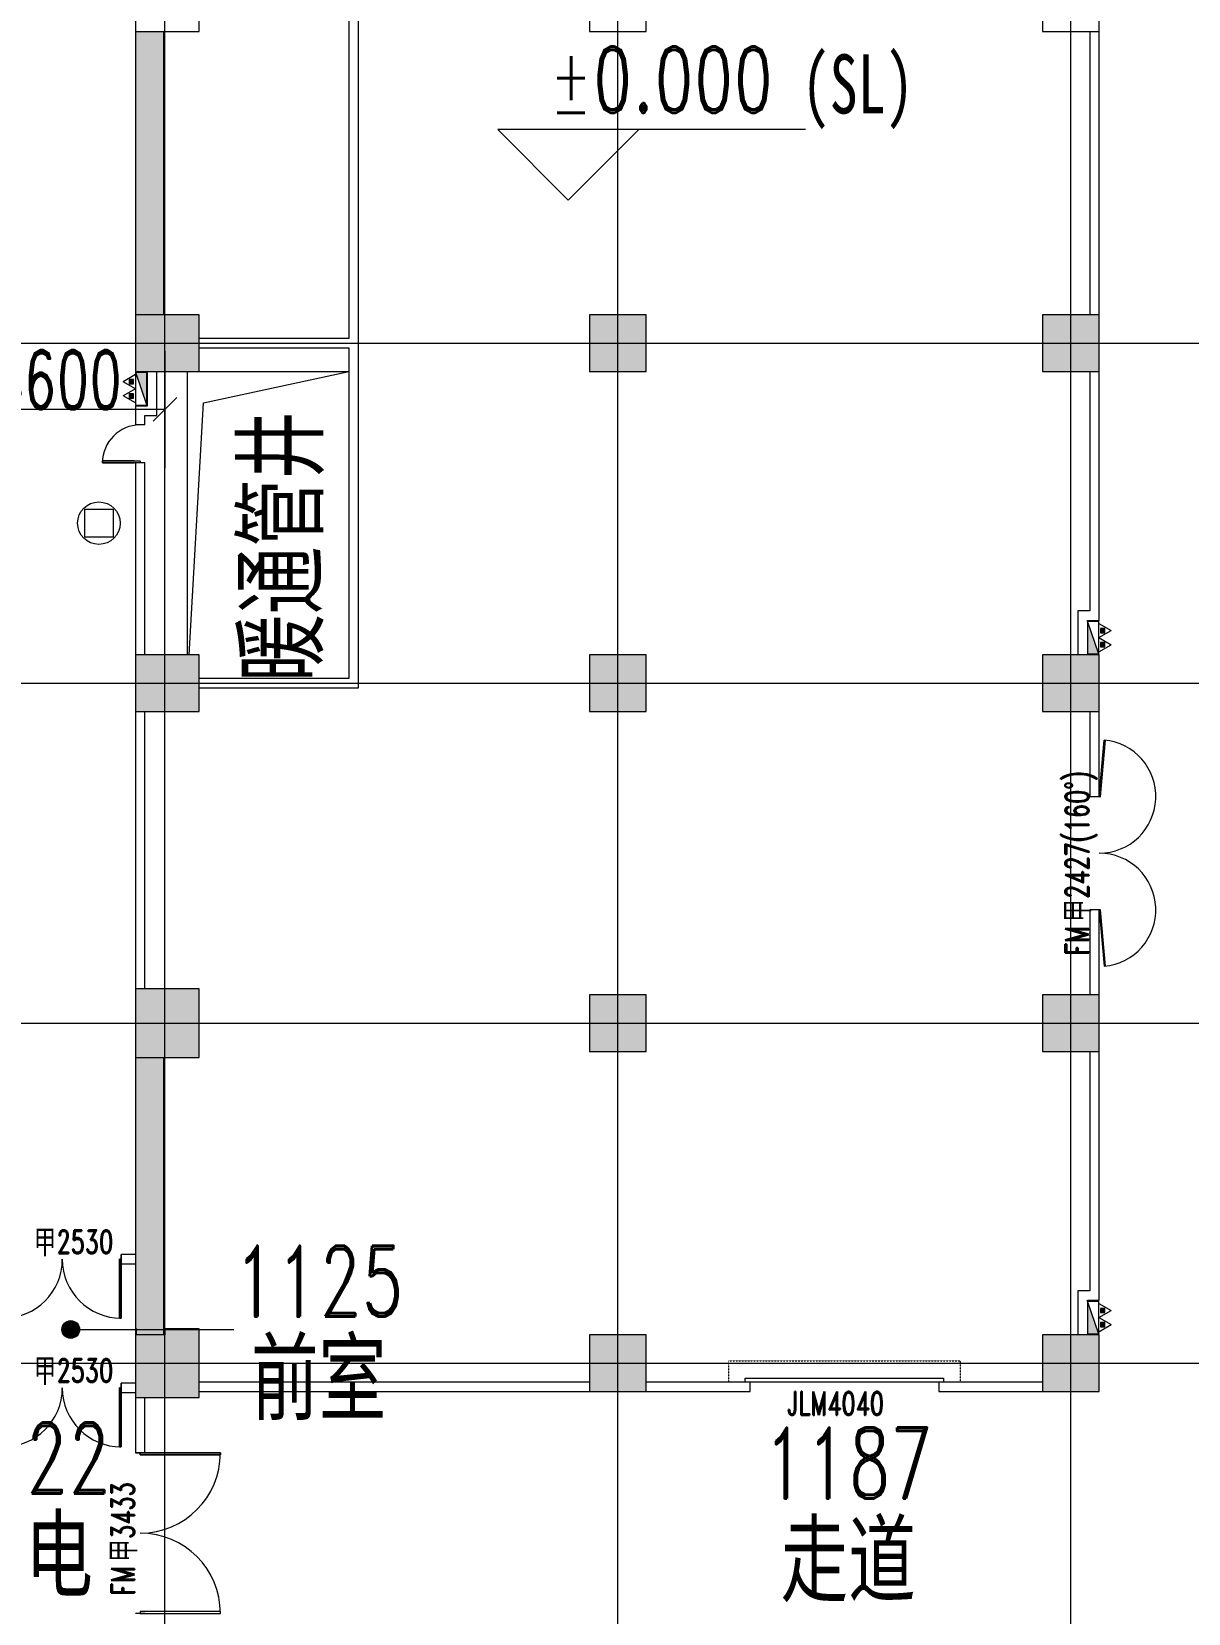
# Model space of a CAD drawing. Header units: millimetres. Extents: x -76632 to 443185, y -33181 to 192400.
# Drawn here: x 241974 to 266490, y 37900 to 71400 of the extents above; entities that cross this region are included whole.
import ezdxf

# ---------------------------------------------------------------- set-up
doc = ezdxf.new("R2010")
doc.units = ezdxf.units.MM
doc.linetypes.add('Dash', pattern=[6.35, 3.175, -3.175])
doc.linetypes.add('轴网线', pattern=[22.04, 18.38, -1.83, 0, -1.83])
doc.layers.get('0').update_dxf_attribs({"color": 8})
doc.layers.get('Defpoints').update_dxf_attribs({"color": 8})
for name, color, linetype, lineweight in [('A-ANNO-DIMS', 8, 'Continuous', 9), ('A-ANNO-NOTE', 8, 'Continuous', 5), ('A-AREA-IDEN', 8, 'Continuous', 9), ('A-DETL-GENF', 8, 'Continuous', 18), ('A-DOOR', 8, 'Continuous', 5), ('A-DOOR-IDEN', 8, 'Continuous', 9), ('A-DOOR-OPNG', 8, 'Continuous', 5), ('A-FLOR', 8, 'Continuous', 5), ('A-GENM', 8, 'Continuous', 5), ('A-WALL', 8, 'Continuous', 5), ('A-WALL-PATT', 8, 'Continuous', 9), ('M-EQPM', 8, 'Continuous', 5), ('S-COLS', 8, 'Continuous', 5), ('S-GRID', 8, 'Continuous', 9)]:
    doc.layers.add(name, color=color, linetype=linetype, lineweight=lineweight)
doc.styles.add('RomanD', font='romand__.ttf', dxfattribs={"width": 0.7, "height": 1500})
doc.styles.add('RomanD_1', font='romand__.ttf', dxfattribs={"width": 0.7, "height": 500})
doc.styles.add('RomanD_3', font='romand__.ttf', dxfattribs={"width": 0.7, "height": 1400})
doc.styles.add('RomanD_6', font='romand__.ttf', dxfattribs={"width": 0.65, "height": 350})
doc.styles.add('RomanD_7', font='romand__.ttf', dxfattribs={"width": 0.65, "height": 1250})
doc.styles.add('仿宋_2', font='simfang.ttf', dxfattribs={"width": 0.7, "height": 1500})
doc.styles.add('仿宋_6', font='simfang.ttf', dxfattribs={"width": 0.7, "height": 1250})
doc.styles.add('微软雅黑', font='Microsoft YaHei.ttf', dxfattribs={"width": 0.7, "height": 500})
doc.dimstyles.new('0_5', dxfattribs={"dimscale": 304.8, "dimtxt": 351.251157, "dimasz": 0, "dimexe": 0.82021, "dimexo": 0.0625, "dimgap": 0, "dimtad": 1, "dimdec": 0, "dimzin": 0, "dimdsep": 46, "dimtxsty": 'RomanD_6', "dimblk1": 'NONE', "dimblk2": 'NONE', "dimsah": 1, "dimcen": 0.09, "dimazin": 0, "dimtfac": 1, "dimtdec": 4, "dimtix": 1, "dimtmove": 0, "dimatfit": 3, "dimfxl": 0.82021, "dimfxlon": 1, "dimtvp": 1, "dimtolj": 1, "dimtzin": 0, "dimlwd": 18, "dimlwe": 18, "dimarcsym": 2})
doc.dimstyles.new('第三道尺寸线-2_5mm', dxfattribs={"dimscale": 304.8, "dimtxt": 1254.468416, "dimasz": 1.64042, "dimexe": 4.10105, "dimexo": 0.0625, "dimgap": 0, "dimtad": 1, "dimdec": 0, "dimzin": 0, "dimdsep": 46, "dimtxsty": 'RomanD_7', "dimblk1": 'OBLIQUE', "dimblk2": 'OBLIQUE', "dimsah": 1, "dimcen": 0.09, "dimazin": 0, "dimtfac": 1, "dimtdec": 4, "dimtix": 1, "dimtmove": 0, "dimatfit": 3, "dimfxl": 4.10105, "dimfxlon": 1, "dimtvp": 1, "dimtolj": 1, "dimtzin": 0, "dimlwd": 18, "dimlwe": 18, "dimarcsym": 2})

# ---------------------------------------------------------------- blocks, each defined once
blk = doc.blocks.new('X-ST-F3-01-C-001_HLP2_rvt-1-LAY-1F-1_500-A')
at = {"layer": 'S-COLS', "true_color": 0x808080}
for points in [[(244775, 64200), (245525, 64200), (245525, 65400), (244175, 65400), (244175, 64200)], [(253800, 64200), (255000, 64200), (255000, 65400), (253800, 65400), (253800, 64900)], [(264400, 64200), (264600, 64200), (264600, 65400), (263400, 65400), (263400, 64200)], [(244175, 57000), (245525, 57000), (245525, 58200), (244175, 58200), (244175, 57600)], [(255000, 57000), (255000, 58200), (253800, 58200), (253800, 57000)], [(264600, 57000), (264600, 58200), (263400, 58200), (263400, 57000)], [(244175, 49675), (245525, 49675), (245525, 51125), (244175, 51125), (244175, 50400)], [(253800, 49800), (255000, 49800), (255000, 51000), (253800, 51000), (253800, 50647)], [(263400, 49800), (264600, 49800), (264600, 51000), (263400, 51000), (263400, 50647)], [(245310, 42475), (245525, 42475), (245525, 43925), (244800, 43925), (244800, 43800), (244200, 43800), (244200, 43925), (244175, 43925), (244175, 42475), (244775, 42475)], [(255000, 42600), (255000, 43800), (253800, 43800), (253800, 42600)], [(264600, 42600), (264600, 43800), (263400, 43800), (263400, 42600)]]:
    blk.add_hatch(color=8, dxfattribs=at).paths.add_polyline_path(points, flags=0)
at = {"layer": 'S-COLS', "color": 7, "lineweight": 9}
for p, q in [((244175, 72600), (244175, 71400)), ((245525, 71400), (245525, 72600)), ((253800, 72600), (253800, 71400)), ((255000, 71400), (255000, 72600)), ((263400, 72600), (263400, 71400)), ((264600, 71400), (264600, 72600)), ((244175, 71400), (245525, 71400)), ((253800, 71400), (255000, 71400)), ((263400, 71400), (264600, 71400)), ((245525, 65400), (244175, 65400)), ((244175, 65400), (244175, 64200)), ((245525, 64200), (245525, 65400)), ((255000, 65400), (253800, 65400)), ((253800, 65400), (253800, 64200)), ((255000, 64200), (255000, 65400)), ((264600, 65400), (263400, 65400)), ((263400, 65400), (263400, 64200)), ((264600, 64200), (264600, 65400)), ((244175, 64200), (245525, 64200)), ((253800, 64200), (255000, 64200)), ((263400, 64200), (264600, 64200)), ((245525, 58200), (244175, 58200)), ((244175, 58200), (244175, 57000)), ((245525, 57000), (245525, 58200)), ((255000, 58200), (253800, 58200)), ((253800, 58200), (253800, 57000)), ((255000, 57000), (255000, 58200)), ((264600, 58200), (263400, 58200)), ((263400, 58200), (263400, 57000)), ((264600, 57000), (264600, 58200)), ((244175, 57000), (245525, 57000)), ((253800, 57000), (255000, 57000)), ((263400, 57000), (264600, 57000)), ((245525, 51125), (244175, 51125)), ((244175, 51125), (244175, 49675)), ((245525, 49675), (245525, 51125)), ((255000, 51000), (253800, 51000)), ((253800, 51000), (253800, 49800)), ((255000, 49800), (255000, 51000)), ((264600, 51000), (263400, 51000)), ((263400, 51000), (263400, 49800)), ((264600, 49800), (264600, 51000)), ((244175, 49675), (245525, 49675)), ((253800, 49800), (255000, 49800)), ((263400, 49800), (264600, 49800)), ((244200, 43925), (244175, 43925)), ((244175, 43925), (244175, 42475)), ((244200, 43800), (244200, 43925)), ((245525, 43925), (244800, 43925)), ((244800, 43925), (244800, 43800)), ((245525, 42475), (245525, 43925)), ((244800, 43800), (244200, 43800)), ((255000, 43800), (253800, 43800)), ((253800, 43800), (253800, 42600)), ((255000, 42600), (255000, 43800)), ((264600, 43800), (263400, 43800)), ((263400, 43800), (263400, 42600)), ((264600, 42600), (264600, 43800)), ((253800, 42600), (255000, 42600)), ((263400, 42600), (264600, 42600)), ((244175, 42475), (245525, 42475))]:
    blk.add_line(p, q, dxfattribs=at)
blk = doc.blocks.new('双扇平开门-角度可调 - FM甲2427_160__-4689979-LAY-1F-1_500-A')
at = {"layer": 'A-DOOR'}
for p, q in [((-1200, -100), (-2395, -205)), ((-2392, -234), (-1197, -130)), ((-1197, -130), (-1200, -100)), ((1200, -100), (1197, -130)), ((1197, -130), (2392, -234)), ((1200, -100), (2395, -205))]:
    blk.add_line(p, q, dxfattribs=at)
for centre, start, end in [((-1200, -100), 185, 0), ((1200, -100), 180, 355)]:
    blk.add_arc(centre, 1200, start, end, dxfattribs=at)
blk = doc.blocks.new('墙外卷帘门1 - JLM4040-4606898-LAY-1F-1_500-A')
at = {"layer": 'A-DOOR', "color": 7, "linetype": 'Dash'}
for p, q in [((-2450, 100), (-2450, 550)), ((-2450, 550), (2450, 550)), ((2450, 550), (2450, 100)), ((2450, 100), (-2450, 100))]:
    blk.add_line(p, q, dxfattribs=at)
at = {"layer": 'A-DOOR'}
for p, q in [((-2100, 180), (2100, 180)), ((-2100, 100), (-2100, 180)), ((2100, 100), (-2100, 100)), ((2100, 180), (2100, 100))]:
    blk.add_line(p, q, dxfattribs=at)
blk = doc.blocks.new('双扇平开防火门_带观察窗 - FM甲2530-4643137-LAY-1F-1_500-A')
at = {"layer": 'A-DOOR'}
for p, q in [((-1250, 0), (-1250, 1250)), ((-1250, 1250), (-1210, 1250)), ((-1250, 1250), (-1250, 1050)), ((-1210, 1250), (-1250, 1250)), ((-1250, 1050), (-1250, 850)), ((-1210, 1250), (-1210, 0)), ((-1210, 1050), (-1210, 1250)), ((-1210, 850), (-1210, 1050)), ((1250, 1250), (1210, 1250)), ((1210, 1250), (1210, 0)), ((1250, 1250), (1210, 1250)), ((1210, 1250), (1210, 1050)), ((1210, 1050), (1210, 850)), ((1250, 0), (1250, 1250)), ((1250, 1050), (1250, 1250)), ((1250, 850), (1250, 1050)), ((-1250, 850), (-1250, 0)), ((-1210, 0), (-1210, 850)), ((1210, 850), (1210, 0)), ((1250, 0), (1250, 850)), ((-1210, 0), (-1250, 0)), ((-1250, 0), (-1210, 0)), ((1210, 0), (1250, 0)), ((1210, 0), (1250, 0))]:
    blk.add_line(p, q, dxfattribs=at)
for centre, start, end in [((-1250, 0), 0, 90), ((1250, 0), 90, 180)]:
    blk.add_arc(centre, 1250, start, end, dxfattribs=at)
at = {"layer": 'A-DOOR-OPNG'}
for p, q in [((-1250, 100), (-1250, -100)), ((1250, 100), (1250, -100))]:
    blk.add_line(p, q, dxfattribs=at)
blk = doc.blocks.new('双扇平开防火门_带观察窗 - FM甲3433-4643089-LAY-1F-1_500-A')
at = {"layer": 'A-DOOR'}
for p, q in [((-1700, 0), (-1700, 1700)), ((-1700, 1700), (-1660, 1700)), ((-1700, 1700), (-1700, 1500)), ((-1660, 1700), (-1700, 1700)), ((-1660, 1700), (-1660, 0)), ((-1660, 1500), (-1660, 1700)), ((1700, 1700), (1660, 1700)), ((1660, 1700), (1660, 0)), ((1700, 1700), (1660, 1700)), ((1660, 1700), (1660, 1500)), ((1700, 0), (1700, 1700)), ((1700, 1500), (1700, 1700)), ((-1700, 1500), (-1700, 1300)), ((-1660, 1300), (-1660, 1500)), ((1660, 1500), (1660, 1300)), ((1700, 1300), (1700, 1500)), ((-1700, 1300), (-1700, 0)), ((-1660, 0), (-1660, 1300)), ((1660, 1300), (1660, 0)), ((1700, 0), (1700, 1300)), ((-1660, 0), (-1700, 0)), ((-1700, 0), (-1660, 0)), ((1660, 0), (1700, 0)), ((1660, 0), (1700, 0))]:
    blk.add_line(p, q, dxfattribs=at)
for centre, start, end in [((-1700, 0), 0, 90), ((1700, 0), 90, 180)]:
    blk.add_arc(centre, 1700, start, end, dxfattribs=at)
at = {"layer": 'A-DOOR-OPNG'}
for p, q in [((-1700, 100), (-1700, -100)), ((1700, 100), (1700, -100))]:
    blk.add_line(p, q, dxfattribs=at)
blk = doc.blocks.new('楼板洞口-A - H-无翻边-3490098-LAY-1F-1_500-A')
at = {"layer": 'A-GENM'}
for p, q in [((0, 600), (0, 6600)), ((250, 6600), (3425, 6600)), ((343, 5940), (3425, 6600)), ((35, 600), (343, 5940))]:
    blk.add_line(p, q, dxfattribs=at)
blk = doc.blocks.new('室内消火栓箱_带灭火器__左右式_ - SG24D65-P-4294461-LAY-1F-1_500-A')
at = {"layer": 'A-DETL-GENF', "lineweight": 5}
blk.add_hatch(color=256, dxfattribs=at).paths.add_polyline_path([(-350, -240), (350, 0), (-350, 0), (-350, -128)], flags=0)
h = blk.add_hatch(color=256, dxfattribs=at)
h.paths.add_polyline_path([(-105, -370), (-105, -280), (-195, -280), (-195, -370)], flags=0)
h.paths.add_polyline_path([(195, -370), (195, -280), (105, -280), (105, -370)], flags=0)
for p, q in [((350, 0), (-350, 0)), ((-350, -240), (350, 0)), ((-350, -240), (-350, 0)), ((-350, 0), (-350, -240)), ((-350, -240), (350, 0)), ((350, 0), (-350, 0)), ((-350, -240), (350, -240)), ((-300, -240), (-150, -500)), ((-105, -280), (-195, -280)), ((-195, -280), (-195, -370)), ((0, -240), (-150, -500)), ((-105, -370), (-105, -280)), ((0, -240), (150, -500)), ((195, -280), (105, -280)), ((105, -280), (105, -370)), ((300, -240), (150, -500)), ((195, -370), (195, -280)), ((-195, -370), (-105, -370)), ((105, -370), (195, -370))]:
    blk.add_line(p, q, dxfattribs=at)
at = {"layer": 'M-EQPM'}
blk.add_line((350, 0), (350, -240), dxfattribs=at)
blk = doc.blocks.new('单扇平开防火门_带观察窗 - FM甲0821-4703382-LAY-1F-1_500-A')
at = {"layer": 'A-DOOR'}
for p, q in [((360, -800), (360, 0)), ((360, 0), (400, 0)), ((400, 0), (400, -800)), ((360, -125), (360, -400)), ((400, -400), (400, -125)), ((360, -400), (360, -600)), ((360, -600), (360, -800)), ((400, -600), (400, -400)), ((400, -800), (400, -600)), ((400, -800), (360, -800)), ((360, -800), (400, -800))]:
    blk.add_line(p, q, dxfattribs=at)
blk.add_arc((400, 0), 800, 180, 270, dxfattribs=at)
at = {"layer": 'A-DOOR-OPNG'}
for p, q in [((-400, 100), (-400, -100)), ((400, 99), (400, -100))]:
    blk.add_line(p, q, dxfattribs=at)
blk = doc.blocks.new('高程点-说明仿宋-2 - 高程点-说明仿宋-2-1141479-LAY-1F-1_500-A')
at = {"layer": 'A-ANNO-NOTE', "lineweight": 18}
for p, q in [((10.062, 2.987), (-2.987, 2.987)), ((0, 0), (-2.987, 2.987)), ((0, 0), (2.987, 2.987))]:
    blk.add_line(p, q, dxfattribs=at)
blk = doc.blocks.new('_Oblique')
at = {"color": 0, "linetype": 'ByBlock', "lineweight": -2}
blk.add_line((-0.5, -0.5), (0.5, 0.5), dxfattribs=at)
blk = doc.blocks.new('*D1659')
at = {"layer": 'A-ANNO-DIMS', "color": 0, "lineweight": 18, "transparency": 16777216}
for p, q in [((240200, 64634), (240200, 62153)), ((244800, 64634), (244800, 62153)), ((240200, 63403), (244800, 63403))]:
    blk.add_line(p, q, dxfattribs=at)
at = {"layer": 'Defpoints', "color": 0, "transparency": 16777216}
for p in [(240200, 64653), (244800, 64653), (244800, 63403)]:
    blk.add_point(p, dxfattribs=at)
at = {"layer": 'A-ANNO-DIMS', "color": 0, "lineweight": 18, "transparency": 16777216, "xscale": 500.0000000000001, "yscale": 500.0000000000001, "zscale": 500.0000000000001, "rotation": 180}
blk.add_blockref('_Oblique', (240200, 63403), dxfattribs=at)
at = {"layer": 'A-ANNO-DIMS', "color": 0, "lineweight": 18, "transparency": 16777216, "xscale": 500.0000000000001, "yscale": 500.0000000000001, "zscale": 500.0000000000001}
blk.add_blockref('_Oblique', (244800, 63403), dxfattribs=at)
at = {"layer": 'A-ANNO-DIMS', "color": 0, "lineweight": 18, "transparency": 16777216, "insert": (242500, 64028), "char_height": 1250, "width": 3473.91, "attachment_point": 5, "style": 'RomanD_7'}
blk.add_mtext('\\A1;4600', dxfattribs=at)
blk = doc.blocks.new('*D1431')
at = {"layer": 'A-ANNO-DIMS', "color": 0, "lineweight": 18, "transparency": 16777216}
for p, q in [((19261, 131300), (19742, 131300)), ((19492, 130200), (19492, 131300)), ((19261, 130200), (19742, 130200)), ((259200, 4470), (259200, 4951)), ((259200, 4701), (264000, 4701)), ((264000, 4470), (264000, 4951))]:
    blk.add_line(p, q, dxfattribs=at)
at = {"layer": 'Defpoints', "color": 0, "transparency": 16777216}
for p in [(19242, 131300), (19492, 131300), (19242, 130200), (264000, 4701), (259200, 4451), (264000, 4451)]:
    blk.add_point(p, dxfattribs=at)
at = {"layer": 'A-ANNO-DIMS', "color": 0, "lineweight": 18, "transparency": 16777216, "insert": (19317, 130750), "char_height": 350, "width": 972.7, "attachment_point": 5, "rotation": 90, "style": 'RomanD_6'}
blk.add_mtext('\\A1;1100', dxfattribs=at)
at = {"layer": 'A-ANNO-DIMS', "color": 0, "lineweight": 18, "transparency": 16777216, "insert": (261600, 4876), "char_height": 350, "width": 972.7, "attachment_point": 5, "style": 'RomanD_6'}
blk.add_mtext('\\A1;4800', dxfattribs=at)
blk = doc.blocks.new('_None')
blk = doc.blocks.new('*D1432')
at = {"layer": 'A-ANNO-DIMS', "color": 0, "lineweight": 18, "transparency": 16777216}
for p, q in [((19261, 133750), (19742, 133750)), ((19492, 131300), (19492, 133750)), ((19261, 131300), (19742, 131300)), ((260638, 2650), (261119, 2650)), ((260869, 1700), (260869, 2650)), ((261100, 1700), (260619, 1700))]:
    blk.add_line(p, q, dxfattribs=at)
at = {"layer": 'Defpoints', "color": 0, "transparency": 16777216}
for p in [(19242, 133750), (19492, 133750), (19242, 131300), (260619, 2650), (260869, 2650), (261119, 1700)]:
    blk.add_point(p, dxfattribs=at)
at = {"layer": 'A-ANNO-DIMS', "color": 0, "lineweight": 18, "transparency": 16777216, "char_height": 350, "attachment_point": 5, "rotation": 90, "style": 'RomanD_6'}
for s, insert, width in [('\\A1;2450', (19317, 132525), 972.7), ('\\A1;950', (260694, 2175), 729.52)]:
    blk.add_mtext(s, dxfattribs=dict(at, insert=insert, width=width))

msp = doc.modelspace()

# ---------------------------------------------------------------- hatches: boundary and pattern name
at = {"layer": 'A-AREA-IDEN', "lineweight": 18, "transparency": 33554687}
h = msp.add_hatch(color=256, dxfattribs=at)
edge = h.paths.add_edge_path(flags=0)
edge.add_arc((242804, 43912.1), 187.5, 0, 360)
at = {"layer": 'A-WALL-PATT', "lineweight": 5, "transparency": 33554687}
for points in [[(244775, 65400), (244775, 71400), (244175, 71400), (244175, 65400), (244732.7, 65400)], [(244200, 43800), (244775, 43800), (244775, 49675), (244175, 49675), (244180.4, 43925), (244200, 43925), (244200, 43824.2)]]:
    msp.add_hatch(color=256, dxfattribs=at).paths.add_polyline_path(points, flags=0)

# ---------------------------------------------------------------- linework, layer by layer
at = {"layer": 'A-ANNO-NOTE', "lineweight": 18, "transparency": 33554687}
for p, q in [((243099.8, 61289.7), (243699.8, 61289.7)), ((243099.8, 60689.7), (243099.8, 61289.7)), ((243699.8, 61289.7), (243699.8, 60689.7)), ((243699.8, 60689.7), (243099.8, 60689.7))]:
    msp.add_line(p, q, dxfattribs=at)
msp.add_circle((243399.8, 60989.7), 450, dxfattribs=at)
at = {"layer": 'A-AREA-IDEN', "lineweight": 18, "transparency": 33554687}
msp.add_line((242804, 43912.1), (246263, 43912.1), dxfattribs=at)
msp.add_circle((242804, 43912.1), 187.5, dxfattribs=at)
at = {"layer": 'A-FLOR', "transparency": 33554687}
for p, q in [((245275, 58200), (245275, 64200)), ((245525, 64200), (248700, 64200))]:
    msp.add_line(p, q, dxfattribs=at)
at = {"layer": 'A-WALL', "lineweight": 9, "transparency": 33554687}
for p, q in [((248700, 100700), (248700, 64900)), ((248900, 57500), (248900, 100700)), ((244175, 71400), (244175, 65400)), ((244775, 65400), (244775, 71400)), ((264400, 71400), (264400, 65400)), ((264600, 65400), (264600, 71400)), ((248700, 64900), (245525, 64900)), ((245525, 64700), (248700, 64700)), ((248700, 64700), (248700, 57700)), ((244425, 64200), (244425, 63470)), ((244625, 63270), (244625, 64200)), ((264400, 64200), (264400, 59130)), ((264600, 58930), (264600, 64200)), ((244375, 63470), (244175, 63470)), ((244175, 63470), (244175, 63070)), ((244425, 63470), (244375, 63470)), ((244375, 63070), (244375, 63270)), ((244375, 63270), (244625, 63270)), ((244175, 62270), (244175, 58200)), ((244375, 58200), (244375, 62270)), ((264400, 59130), (264150, 59130)), ((264150, 59130), (264150, 58200)), ((264350, 58915), (264350, 58930)), ((264350, 58930), (264400, 58930)), ((264400, 58930), (264600, 58930)), ((264350, 58200), (264350, 58215)), ((248700, 57700), (245525, 57700)), ((245525, 57500), (248900, 57500)), ((244175, 57000), (244175, 51125)), ((244375, 51125), (244375, 57000)), ((264400, 57000), (264400, 55200)), ((264600, 55200), (264600, 57000)), ((264400, 55200), (264600, 55200)), ((264400, 52800), (264400, 51000)), ((264600, 52800), (264400, 52800)), ((264600, 51000), (264600, 52800)), ((244175, 49675), (244175, 45500)), ((244775, 43800), (244775, 49675)), ((264400, 49800), (264400, 44730)), ((264600, 44530), (264600, 49800)), ((244175, 45500), (243875, 45500)), ((243875, 45500), (243875, 45300)), ((243875, 45300), (244175, 45300)), ((244175, 45300), (244175, 43925)), ((264400, 44730), (264150, 44730)), ((264150, 44730), (264150, 43800)), ((264350, 44515), (264350, 44530)), ((264350, 44530), (264400, 44530)), ((264400, 44530), (264600, 44530)), ((264350, 43800), (264350, 43815)), ((244175, 42775), (243875, 42775)), ((243875, 42775), (243875, 42575)), ((243875, 42575), (244175, 42575)), ((253800, 42800), (245525, 42800)), ((245525, 42600), (253800, 42600)), ((257200, 42800), (255000, 42800)), ((255000, 42600), (257200, 42600)), ((257200, 42600), (257200, 42800)), ((263400, 42800), (261200, 42800)), ((261200, 42800), (261200, 42600)), ((261200, 42600), (263400, 42600)), ((244175, 42475), (244175, 41300)), ((244375, 41300), (244375, 42475)), ((244175, 41300), (244375, 41300))]:
    msp.add_line(p, q, dxfattribs=at)
at = {"layer": 'A-WALL', "transparency": 33554687}
msp.add_line((244175, 45500), (244175, 45300), dxfattribs=at)
at = {"layer": 'S-GRID', "linetype": '轴网线', "transparency": 33554687}
for p, q in [((244800, -17706.2), (244800, 174400)), ((254400, -17706.2), (254400, 174400)), ((264000, -17706.2), (264000, 174400)), ((-16000, 64800), (308800, 64800)), ((-16000, 57600), (308800, 57600)), ((-16000, 50400), (308800, 50400)), ((-16000, 43200), (308800, 43200))]:
    msp.add_line(p, q, dxfattribs=at)

# ---------------------------------------------------------------- block references
at = {"lineweight": 5, "transparency": 33554687}
msp.add_blockref('X-ST-F3-01-C-001_HLP2_rvt-1-LAY-1F-1_500-A', (0, 0), dxfattribs=at)
at = {"layer": 'A-ANNO-NOTE', "lineweight": 18, "transparency": 33554687, "xscale": 500, "yscale": 500, "zscale": 500}
msp.add_blockref('高程点-说明仿宋-2 - 高程点-说明仿宋-2-1141479-LAY-1F-1_500-A', (253346.8, 67833.7), dxfattribs=at)
at = {"layer": 'A-DOOR', "transparency": 33554687}
for name, p, rotation in [('单扇平开防火门_带观察窗 - FM甲0821-4703382-LAY-1F-1_500-A', (244275, 62670), 270), ('双扇平开门-角度可调 - FM甲2427_160__-4689979-LAY-1F-1_500-A', (264500, 54000), 90), ('双扇平开防火门_带观察窗 - FM甲2530-4643137-LAY-1F-1_500-A', (242625, 45400), 180), ('双扇平开防火门_带观察窗 - FM甲2530-4643137-LAY-1F-1_500-A', (242625, 42675), 180), ('双扇平开防火门_带观察窗 - FM甲3433-4643089-LAY-1F-1_500-A', (244275, 39600), 270)]:
    msp.add_blockref(name, p, dxfattribs=dict(at, rotation=rotation))
msp.add_blockref('墙外卷帘门1 - JLM4040-4606898-LAY-1F-1_500-A', (259200, 42700), dxfattribs=at)
at = {"layer": 'A-GENM', "transparency": 33554687}
msp.add_blockref('楼板洞口-A - H-无翻边-3490098-LAY-1F-1_500-A', (245275, 57600), dxfattribs=at)
at = {"layer": 'M-EQPM', "transparency": 33554687}
for p, rotation in [((244415, 63835), 270), ((264350, 58565), 90), ((264350, 44165), 90)]:
    msp.add_blockref('室内消火栓箱_带灭火器__左右式_ - SG24D65-P-4294461-LAY-1F-1_500-A', p, dxfattribs=dict(at, rotation=rotation))

# ---------------------------------------------------------------- texts
at = {"layer": 'A-ANNO-NOTE', "lineweight": 9, "transparency": 33554687, "attachment_point": 1}
for s, insert, char_height, width, style in [('±0.000', (252943.5, 71082.7), 1400, 6481.643, 'RomanD_3'), ('(SL)', (258291.5, 70917.1), 1250, 3142.615, '仿宋_6')]:
    msp.add_mtext(s, dxfattribs=dict(at, insert=insert, char_height=char_height, width=width, style=style))
at = {"layer": 'A-AREA-IDEN', "transparency": 33554687, "insert": (246491.6, 57627.8), "char_height": 1500, "width": 7856.537, "attachment_point": 1, "rotation": 90, "style": '仿宋_2'}
msp.add_mtext('暖通管井', dxfattribs=at)
at = {"layer": 'A-AREA-IDEN', "transparency": 33554687, "char_height": 1500, "attachment_point": 1}
for s, insert, width, style in [('1125', (246263, 45685.8), 4826.159, 'RomanD'), ('前室', (246626.5, 43651.6), 3928.269, '仿宋_2'), ('1122', (240043.8, 41940.8), 4826.159, 'RomanD'), ('1187', (257484, 41836), 4826.159, 'RomanD'), ('弱电', (240407.3, 39906.7), 3928.269, '仿宋_2'), ('走道', (257847.5, 39801.9), 3928.269, '仿宋_2')]:
    msp.add_mtext(s, dxfattribs=dict(at, insert=insert, width=width, style=style))
at = {"layer": 'A-DOOR-IDEN', "transparency": 33554687, "char_height": 500, "attachment_point": 1, "rotation": 90}
for s, insert, width, style in [('2427(160°)', (263881.8, 53033.7), 3731.855, 'RomanD_1'), ('\\f微软雅黑|b0|i0|c134|p34|;\\W.7;甲', (263881.8, 52547.5), 589.24, '微软雅黑'), ('FM', (263881.8, 51829.9), 869.831, 'RomanD_1'), ('3433', (243656.8, 39479), 1683.544, 'RomanD_1'), ('\\f微软雅黑|b0|i0|c134|p34|;\\W.7;甲', (243656.8, 38992.8), 589.24, '微软雅黑'), ('FM', (243656.8, 38275.1), 869.831, 'RomanD_1')]:
    msp.add_mtext(s, dxfattribs=dict(at, insert=insert, width=width, style=style))
at = {"layer": 'A-DOOR-IDEN', "transparency": 33554687, "char_height": 500, "attachment_point": 1}
for s, insert, width, style in [('\\f微软雅黑|b0|i0|c134|p34|;\\W.7;甲', (242017.8, 46018.2), 589.24, '微软雅黑'), ('2530', (242504, 46018.2), 1683.544, 'RomanD_1'), ('\\f微软雅黑|b0|i0|c134|p34|;\\W.7;甲', (242017.8, 43293.2), 589.24, '微软雅黑'), ('2530', (242504, 43293.2), 1683.544, 'RomanD_1'), ('JLM4040', (257967.9, 42596.4), 2918.142, 'RomanD_1')]:
    msp.add_mtext(s, dxfattribs=dict(at, insert=insert, width=width, style=style))

# ---------------------------------------------------------------- dimensions: what is measured, and where the dimension line sits
at = {"layer": 'A-ANNO-DIMS', "lineweight": 18, "transparency": 33554687}
for base, p1, p2, override, picture, middle in [((19492.1, 133750), (19242.1, 131300), (19242.1, 133750), {"dimpost": '<>', "dimfxl": 2450}, '*D1432', (19317.1, 132525)), ((19492.1, 131300), (19242.1, 130200), (19242.1, 131300), {"dimpost": '<>', "dimfxl": 1100}, '*D1431', (19317.1, 130750))]:
    dim = msp.add_linear_dim(base=base, p1=p1, p2=p2, angle=90, dimstyle='0_5', override=override, dxfattribs=at)
    dim.commit()
    dim.dimension.update_dxf_attribs({"geometry": picture, "text_midpoint": middle})
dim = msp.add_linear_dim(base=(244800, 63403), p1=(240200, 64653), p2=(244800, 64653), dimstyle='第三道尺寸线-2_5mm', override={"dimpost": '<>', "dimfxl": 4600}, dxfattribs=at)
dim.commit()
dim.dimension.update_dxf_attribs({"geometry": '*D1659', "text_midpoint": (242500, 64028)})

doc.saveas('drawing.dxf')
